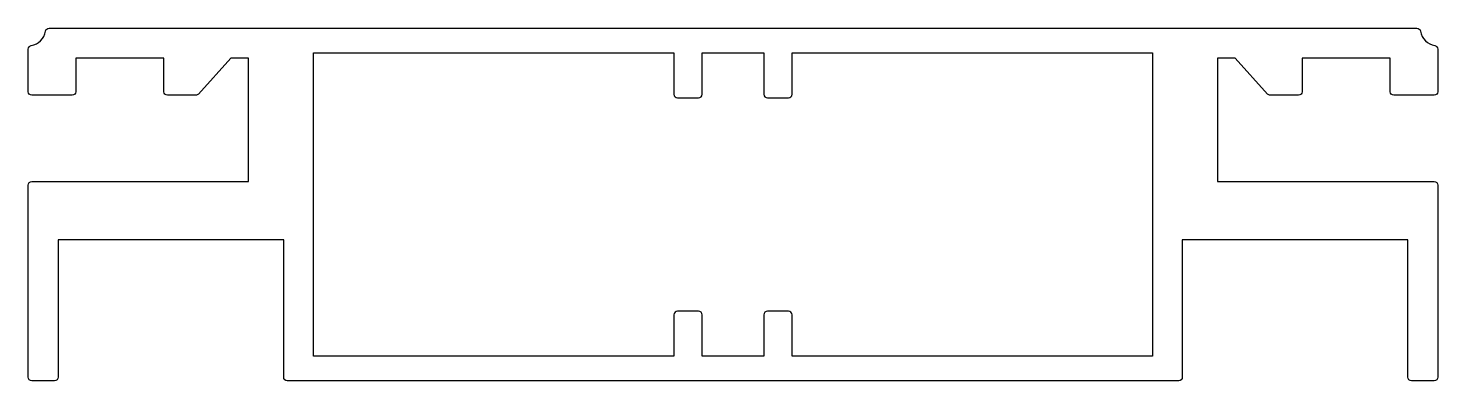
# Model space of a CAD drawing. Extents: x 673.6 to 753.6, y -22.6 to -2.6.
import ezdxf

# ---------------------------------------------------------------- set-up
doc = ezdxf.new("R2010")
doc.units = 0
doc.header["$LTSCALE"] = 15
doc.layers.get('0').update_dxf_attribs({"linetype": 'CONTINUOUS'})

msp = doc.modelspace()

# ---------------------------------------------------------------- linework, layer by layer
at = {"color": 0, "ltscale": 0.05}
for points in [[(688.269, -22.628, -0.414214), (688.069, -22.428), (688.069, -14.628), (675.269, -14.628), (675.269, -22.428, -0.414214), (675.069, -22.628), (673.769, -22.628, -0.414214), (673.569, -22.428), (673.569, -11.528, -0.414214), (673.769, -11.328), (686.069, -11.328), (686.069, -4.328), (685.069, -4.328), (683.228, -6.362, -0.211929), (683.08, -6.428), (681.469, -6.428, -0.414214), (681.269, -6.228), (681.269, -4.328), (676.269, -4.328), (676.269, -6.228, -0.414214), (676.069, -6.428), (673.769, -6.428, -0.414214), (673.569, -6.228), (673.569, -3.811, -0.365977), (673.736, -3.614, 0.319198), (674.555, -2.795, -0.365977), (674.752, -2.628), (752.386, -2.628, -0.365977), (752.583, -2.795, 0.319198), (753.402, -3.614, -0.365977), (753.569, -3.811), (753.569, -6.228, -0.414214), (753.369, -6.428), (751.069, -6.428, -0.414214), (750.869, -6.228), (750.869, -4.328), (745.869, -4.328), (745.869, -6.228, -0.414214), (745.669, -6.428), (744.058, -6.428, -0.211929), (743.909, -6.362), (742.069, -4.328), (741.069, -4.328), (741.069, -11.328), (753.369, -11.328, -0.414214), (753.569, -11.528), (753.569, -22.428, -0.414214), (753.369, -22.628), (752.069, -22.628, -0.414214), (751.869, -22.428), (751.869, -14.628), (739.069, -14.628), (739.069, -22.428, -0.414214), (738.869, -22.628)], [(716.919, -4.028), (737.369, -4.028), (737.369, -21.228), (716.919, -21.228), (716.919, -18.878, 0.414214), (716.719, -18.678), (715.519, -18.678, 0.414214), (715.319, -18.878), (715.319, -21.228), (711.819, -21.228), (711.819, -18.878, 0.414214), (711.619, -18.678), (710.419, -18.678, 0.414214), (710.219, -18.878), (710.219, -21.228), (689.769, -21.228), (689.769, -4.028), (710.219, -4.028), (710.219, -6.378, 0.414214), (710.419, -6.578), (711.619, -6.578, 0.414214), (711.819, -6.378), (711.819, -4.028), (715.319, -4.028), (715.319, -6.378, 0.414214), (715.519, -6.578), (716.719, -6.578, 0.414214), (716.919, -6.378)]]:
    msp.add_lwpolyline(points, format="xyb", close=True, dxfattribs=at)

doc.saveas('drawing.dxf')
